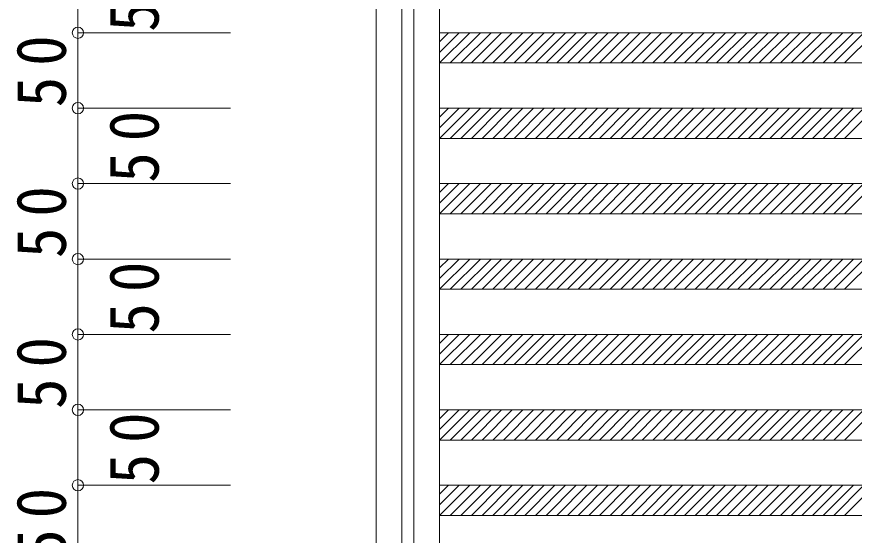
# Model space of a CAD drawing. Units: millimetres at full size, sheet at 1:15. Extents: x -3000 to 2850, y -2151 to 2088.
# Drawn here: x 114 to 670, y -83 to 261 of the extents above; entities that cross this region are included whole.
import ezdxf

# ---------------------------------------------------------------- set-up
doc = ezdxf.new("R2010")
doc.units = ezdxf.units.MM
doc.header["$LTSCALE"] = 15
doc.header["$PDMODE"] = 32
doc.header["$PDSIZE"] = 7.5
doc.layers.add('0-B_寸法', color=7, linetype='Continuous', lineweight=9)
doc.styles.add('ＭＳ ゴシック', font='')
doc.styles.get('ＭＳ ゴシック').set_extended_font_data('MS Gothic')

msp = doc.modelspace()

# ---------------------------------------------------------------- linework, layer by layer
at = {"layer": '0-B_寸法'}
for p, q in [((394.38, 685.12), (394.38, -1714.88)), ((407.34, 250.12), (394.38, 237.15)), ((400.27, 250.12), (394.38, 244.22)), ((394.38, 250.12), (1180.38, 250.12)), ((414.41, 250.12), (394.41, 230.12)), ((421.48, 250.12), (401.48, 230.12)), ((428.55, 250.12), (408.55, 230.12)), ((435.62, 250.12), (415.62, 230.12)), ((442.7, 250.12), (422.7, 230.12)), ((449.77, 250.12), (429.77, 230.12)), ((456.84, 250.12), (436.84, 230.12)), ((463.91, 250.12), (443.91, 230.12)), ((470.98, 250.12), (450.98, 230.12)), ((478.05, 250.12), (458.05, 230.12)), ((485.12, 250.12), (465.12, 230.12)), ((492.19, 250.12), (472.19, 230.12)), ((499.26, 250.12), (479.26, 230.12)), ((506.34, 250.12), (486.34, 230.12)), ((513.41, 250.12), (493.41, 230.12)), ((520.48, 250.12), (500.48, 230.12)), ((527.55, 250.12), (507.55, 230.12)), ((534.62, 250.12), (514.62, 230.12)), ((541.69, 250.12), (521.69, 230.12)), ((548.76, 250.12), (528.76, 230.12)), ((555.83, 250.12), (535.83, 230.12)), ((562.9, 250.12), (542.9, 230.12)), ((569.97, 250.12), (549.97, 230.12)), ((577.05, 250.12), (557.05, 230.12)), ((584.12, 250.12), (564.12, 230.12)), ((591.19, 250.12), (571.19, 230.12)), ((598.26, 250.12), (578.26, 230.12)), ((605.33, 250.12), (585.33, 230.12)), ((612.4, 250.12), (592.4, 230.12)), ((619.47, 250.12), (599.47, 230.12)), ((626.54, 250.12), (606.54, 230.12)), ((633.61, 250.12), (613.61, 230.12)), ((640.69, 250.12), (620.69, 230.12)), ((647.76, 250.12), (627.76, 230.12)), ((654.83, 250.12), (634.83, 230.12)), ((661.9, 250.12), (641.9, 230.12)), ((668.97, 250.12), (648.97, 230.12)), ((676.04, 250.12), (656.04, 230.12)), ((683.11, 250.12), (663.11, 230.12)), ((394.38, 230.12), (1180.38, 230.12)), ((407.34, 200.12), (394.38, 187.15)), ((400.27, 200.12), (394.38, 194.22)), ((394.38, 200.12), (1180.38, 200.12)), ((414.41, 200.12), (394.41, 180.12)), ((421.48, 200.12), (401.48, 180.12)), ((428.55, 200.12), (408.55, 180.12)), ((435.62, 200.12), (415.62, 180.12)), ((442.7, 200.12), (422.7, 180.12)), ((449.77, 200.12), (429.77, 180.12)), ((456.84, 200.12), (436.84, 180.12)), ((463.91, 200.12), (443.91, 180.12)), ((470.98, 200.12), (450.98, 180.12)), ((478.05, 200.12), (458.05, 180.12)), ((485.12, 200.12), (465.12, 180.12)), ((492.19, 200.12), (472.19, 180.12)), ((499.26, 200.12), (479.26, 180.12)), ((506.34, 200.12), (486.34, 180.12)), ((513.41, 200.12), (493.41, 180.12)), ((520.48, 200.12), (500.48, 180.12)), ((527.55, 200.12), (507.55, 180.12)), ((534.62, 200.12), (514.62, 180.12)), ((541.69, 200.12), (521.69, 180.12)), ((548.76, 200.12), (528.76, 180.12)), ((555.83, 200.12), (535.83, 180.12)), ((562.9, 200.12), (542.9, 180.12)), ((569.97, 200.12), (549.97, 180.12)), ((577.05, 200.12), (557.05, 180.12)), ((584.12, 200.12), (564.12, 180.12)), ((591.19, 200.12), (571.19, 180.12)), ((598.26, 200.12), (578.26, 180.12)), ((605.33, 200.12), (585.33, 180.12)), ((612.4, 200.12), (592.4, 180.12)), ((619.47, 200.12), (599.47, 180.12)), ((626.54, 200.12), (606.54, 180.12)), ((633.61, 200.12), (613.61, 180.12)), ((640.69, 200.12), (620.69, 180.12)), ((647.76, 200.12), (627.76, 180.12)), ((654.83, 200.12), (634.83, 180.12)), ((661.9, 200.12), (641.9, 180.12)), ((668.97, 200.12), (648.97, 180.12)), ((676.04, 200.12), (656.04, 180.12)), ((683.11, 200.12), (663.11, 180.12)), ((394.38, 180.12), (1180.38, 180.12)), ((407.34, 150.12), (394.38, 137.15)), ((400.27, 150.12), (394.38, 144.22)), ((394.38, 150.12), (1180.38, 150.12)), ((414.41, 150.12), (394.41, 130.12)), ((421.48, 150.12), (401.48, 130.12)), ((428.55, 150.12), (408.55, 130.12)), ((435.62, 150.12), (415.62, 130.12)), ((442.7, 150.12), (422.7, 130.12)), ((449.77, 150.12), (429.77, 130.12)), ((456.84, 150.12), (436.84, 130.12)), ((463.91, 150.12), (443.91, 130.12)), ((470.98, 150.12), (450.98, 130.12)), ((478.05, 150.12), (458.05, 130.12)), ((485.12, 150.12), (465.12, 130.12)), ((492.19, 150.12), (472.19, 130.12)), ((499.26, 150.12), (479.26, 130.12)), ((506.34, 150.12), (486.34, 130.12)), ((513.41, 150.12), (493.41, 130.12)), ((520.48, 150.12), (500.48, 130.12)), ((527.55, 150.12), (507.55, 130.12)), ((534.62, 150.12), (514.62, 130.12)), ((541.69, 150.12), (521.69, 130.12)), ((548.76, 150.12), (528.76, 130.12)), ((555.83, 150.12), (535.83, 130.12)), ((562.9, 150.12), (542.9, 130.12)), ((569.97, 150.12), (549.97, 130.12)), ((577.05, 150.12), (557.05, 130.12)), ((584.12, 150.12), (564.12, 130.12)), ((591.19, 150.12), (571.19, 130.12)), ((598.26, 150.12), (578.26, 130.12)), ((605.33, 150.12), (585.33, 130.12)), ((612.4, 150.12), (592.4, 130.12)), ((619.47, 150.12), (599.47, 130.12)), ((626.54, 150.12), (606.54, 130.12)), ((633.61, 150.12), (613.61, 130.12)), ((640.69, 150.12), (620.69, 130.12)), ((647.76, 150.12), (627.76, 130.12)), ((654.83, 150.12), (634.83, 130.12)), ((661.9, 150.12), (641.9, 130.12)), ((668.97, 150.12), (648.97, 130.12)), ((676.04, 150.12), (656.04, 130.12)), ((683.11, 150.12), (663.11, 130.12)), ((394.38, 130.12), (1180.38, 130.12)), ((407.34, 100.12), (394.38, 87.15)), ((400.27, 100.12), (394.38, 94.22)), ((394.38, 100.12), (1180.38, 100.12)), ((414.41, 100.12), (394.41, 80.12)), ((421.48, 100.12), (401.48, 80.12)), ((428.55, 100.12), (408.55, 80.12)), ((435.62, 100.12), (415.62, 80.12)), ((442.7, 100.12), (422.7, 80.12)), ((449.77, 100.12), (429.77, 80.12)), ((456.84, 100.12), (436.84, 80.12)), ((463.91, 100.12), (443.91, 80.12)), ((470.98, 100.12), (450.98, 80.12)), ((478.05, 100.12), (458.05, 80.12)), ((485.12, 100.12), (465.12, 80.12)), ((492.19, 100.12), (472.19, 80.12)), ((499.26, 100.12), (479.26, 80.12)), ((506.34, 100.12), (486.34, 80.12)), ((513.41, 100.12), (493.41, 80.12)), ((520.48, 100.12), (500.48, 80.12)), ((527.55, 100.12), (507.55, 80.12)), ((534.62, 100.12), (514.62, 80.12)), ((541.69, 100.12), (521.69, 80.12)), ((548.76, 100.12), (528.76, 80.12)), ((555.83, 100.12), (535.83, 80.12)), ((562.9, 100.12), (542.9, 80.12)), ((569.97, 100.12), (549.97, 80.12)), ((577.05, 100.12), (557.05, 80.12)), ((584.12, 100.12), (564.12, 80.12)), ((591.19, 100.12), (571.19, 80.12)), ((598.26, 100.12), (578.26, 80.12)), ((605.33, 100.12), (585.33, 80.12)), ((612.4, 100.12), (592.4, 80.12)), ((619.47, 100.12), (599.47, 80.12)), ((626.54, 100.12), (606.54, 80.12)), ((633.61, 100.12), (613.61, 80.12)), ((640.69, 100.12), (620.69, 80.12)), ((647.76, 100.12), (627.76, 80.12)), ((654.83, 100.12), (634.83, 80.12)), ((661.9, 100.12), (641.9, 80.12)), ((668.97, 100.12), (648.97, 80.12)), ((676.04, 100.12), (656.04, 80.12)), ((683.11, 100.12), (663.11, 80.12)), ((394.38, 80.12), (1180.38, 80.12)), ((407.34, 50.12), (394.38, 37.15)), ((400.27, 50.12), (394.38, 44.22)), ((394.38, 50.12), (1180.38, 50.12)), ((414.41, 50.12), (394.41, 30.12)), ((421.48, 50.12), (401.48, 30.12)), ((428.55, 50.12), (408.55, 30.12)), ((435.62, 50.12), (415.62, 30.12)), ((442.7, 50.12), (422.7, 30.12)), ((449.77, 50.12), (429.77, 30.12)), ((456.84, 50.12), (436.84, 30.12)), ((463.91, 50.12), (443.91, 30.12)), ((470.98, 50.12), (450.98, 30.12)), ((478.05, 50.12), (458.05, 30.12)), ((485.12, 50.12), (465.12, 30.12)), ((492.19, 50.12), (472.19, 30.12)), ((499.26, 50.12), (479.26, 30.12)), ((506.34, 50.12), (486.34, 30.12)), ((513.41, 50.12), (493.41, 30.12)), ((520.48, 50.12), (500.48, 30.12)), ((527.55, 50.12), (507.55, 30.12)), ((534.62, 50.12), (514.62, 30.12)), ((541.69, 50.12), (521.69, 30.12)), ((548.76, 50.12), (528.76, 30.12)), ((555.83, 50.12), (535.83, 30.12)), ((562.9, 50.12), (542.9, 30.12)), ((569.97, 50.12), (549.97, 30.12)), ((577.05, 50.12), (557.05, 30.12)), ((584.12, 50.12), (564.12, 30.12)), ((591.19, 50.12), (571.19, 30.12)), ((598.26, 50.12), (578.26, 30.12)), ((605.33, 50.12), (585.33, 30.12)), ((612.4, 50.12), (592.4, 30.12)), ((619.47, 50.12), (599.47, 30.12)), ((626.54, 50.12), (606.54, 30.12)), ((633.61, 50.12), (613.61, 30.12)), ((640.69, 50.12), (620.69, 30.12)), ((647.76, 50.12), (627.76, 30.12)), ((654.83, 50.12), (634.83, 30.12)), ((661.9, 50.12), (641.9, 30.12)), ((668.97, 50.12), (648.97, 30.12)), ((676.04, 50.12), (656.04, 30.12)), ((683.11, 50.12), (663.11, 30.12)), ((394.38, 30.12), (1180.38, 30.12)), ((407.34, 0.12), (394.38, -12.85)), ((400.27, 0.12), (394.38, -5.78)), ((394.38, 0.12), (1180.38, 0.12)), ((414.41, 0.12), (394.41, -19.88)), ((421.48, 0.12), (401.48, -19.88)), ((428.55, 0.12), (408.55, -19.88)), ((435.62, 0.12), (415.62, -19.88)), ((442.7, 0.12), (422.7, -19.88)), ((449.77, 0.12), (429.77, -19.88)), ((456.84, 0.12), (436.84, -19.88)), ((463.91, 0.12), (443.91, -19.88)), ((470.98, 0.12), (450.98, -19.88)), ((478.05, 0.12), (458.05, -19.88)), ((485.12, 0.12), (465.12, -19.88)), ((492.19, 0.12), (472.19, -19.88)), ((499.26, 0.12), (479.26, -19.88)), ((506.34, 0.12), (486.34, -19.88)), ((513.41, 0.12), (493.41, -19.88)), ((520.48, 0.12), (500.48, -19.88)), ((527.55, 0.12), (507.55, -19.88)), ((534.62, 0.12), (514.62, -19.88)), ((541.69, 0.12), (521.69, -19.88)), ((548.76, 0.12), (528.76, -19.88)), ((555.83, 0.12), (535.83, -19.88)), ((562.9, 0.12), (542.9, -19.88)), ((569.97, 0.12), (549.97, -19.88)), ((577.05, 0.12), (557.05, -19.88)), ((584.12, 0.12), (564.12, -19.88)), ((591.19, 0.12), (571.19, -19.88)), ((598.26, 0.12), (578.26, -19.88)), ((605.33, 0.12), (585.33, -19.88)), ((612.4, 0.12), (592.4, -19.88)), ((619.47, 0.12), (599.47, -19.88)), ((626.54, 0.12), (606.54, -19.88)), ((633.61, 0.12), (613.61, -19.88)), ((640.69, 0.12), (620.69, -19.88)), ((647.76, 0.12), (627.76, -19.88)), ((654.83, 0.12), (634.83, -19.88)), ((661.9, 0.12), (641.9, -19.88)), ((668.97, 0.12), (648.97, -19.88)), ((676.04, 0.12), (656.04, -19.88)), ((683.11, 0.12), (663.11, -19.88)), ((394.38, -19.88), (1180.38, -19.88)), ((407.34, -49.88), (394.38, -62.85)), ((400.27, -49.88), (394.38, -55.78)), ((394.38, -49.88), (1180.38, -49.88)), ((414.41, -49.88), (394.41, -69.88)), ((421.48, -49.88), (401.48, -69.88)), ((428.55, -49.88), (408.55, -69.88)), ((435.62, -49.88), (415.62, -69.88)), ((442.7, -49.88), (422.7, -69.88)), ((449.77, -49.88), (429.77, -69.88)), ((456.84, -49.88), (436.84, -69.88)), ((463.91, -49.88), (443.91, -69.88)), ((470.98, -49.88), (450.98, -69.88)), ((478.05, -49.88), (458.05, -69.88)), ((485.12, -49.88), (465.12, -69.88)), ((492.19, -49.88), (472.19, -69.88)), ((499.26, -49.88), (479.26, -69.88)), ((506.34, -49.88), (486.34, -69.88)), ((513.41, -49.88), (493.41, -69.88)), ((520.48, -49.88), (500.48, -69.88)), ((527.55, -49.88), (507.55, -69.88)), ((534.62, -49.88), (514.62, -69.88)), ((541.69, -49.88), (521.69, -69.88)), ((548.76, -49.88), (528.76, -69.88)), ((555.83, -49.88), (535.83, -69.88)), ((562.9, -49.88), (542.9, -69.88)), ((569.97, -49.88), (549.97, -69.88)), ((577.05, -49.88), (557.05, -69.88)), ((584.12, -49.88), (564.12, -69.88)), ((591.19, -49.88), (571.19, -69.88)), ((598.26, -49.88), (578.26, -69.88)), ((605.33, -49.88), (585.33, -69.88)), ((612.4, -49.88), (592.4, -69.88)), ((619.47, -49.88), (599.47, -69.88)), ((626.54, -49.88), (606.54, -69.88)), ((633.61, -49.88), (613.61, -69.88)), ((640.69, -49.88), (620.69, -69.88)), ((647.76, -49.88), (627.76, -69.88)), ((654.83, -49.88), (634.83, -69.88)), ((661.9, -49.88), (641.9, -69.88)), ((668.97, -49.88), (648.97, -69.88)), ((676.04, -49.88), (656.04, -69.88)), ((683.11, -49.88), (663.11, -69.88)), ((394.38, -69.88), (1180.38, -69.88))]:
    msp.add_line(p, q, dxfattribs=at)
at = {"layer": '0-B_寸法', "color": 5}
for p, q in [((369.48, 683.12), (369.48, -1712.88)), ((377.28, 683.12), (377.28, -1712.88))]:
    msp.add_line(p, q, dxfattribs=at)
at = {"layer": '0-B_寸法', "color": 3}
for p, q in [((154.49, 300.12), (154.49, 250.12)), ((154.49, 250.12), (154.49, 200.12)), ((154.49, 250.12), (255.78, 250.12)), ((154.49, 200.12), (154.49, 150.12)), ((154.49, 200.12), (255.78, 200.12)), ((154.49, 150.12), (154.49, 100.12)), ((154.49, 150.12), (255.78, 150.12)), ((154.49, 100.12), (154.49, 50.12)), ((154.49, 100.12), (255.78, 100.12)), ((154.49, 50.12), (154.49, 0.12)), ((154.49, 50.12), (255.78, 50.12)), ((154.49, 0.12), (154.49, -49.88)), ((154.49, 0.12), (255.78, 0.12)), ((154.49, -49.88), (154.49, -99.88)), ((154.49, -49.88), (255.78, -49.88))]:
    msp.add_line(p, q, dxfattribs=at)
at = {"layer": '0-B_寸法'}
msp.add_lwpolyline([(352.38, 683.12), (352.38, -1712.88), (394.38, -1712.88)], dxfattribs=at)
at = {"layer": '0-B_寸法', "color": 3}
for p in [(154.49, 250.12), (154.49, 200.12), (154.49, 150.12), (154.49, 100.12), (154.49, 50.12), (154.49, 0.12), (154.49, -49.88)]:
    msp.add_point(p, dxfattribs=at)

# ---------------------------------------------------------------- texts
at = {"layer": '0-B_寸法', "char_height": 32.99, "attachment_point": 7, "rotation": 90, "style": 'ＭＳ ゴシック'}
for insert in [(208.58, 250.74), (146.99, 200.74), (208.58, 150.74), (146.99, 100.74), (208.58, 50.74), (146.99, 0.74), (208.58, -49.26), (146.99, -99.26)]:
    msp.add_mtext('\\T1.36;\\W0.9;50', dxfattribs=dict(at, insert=insert))

doc.saveas('drawing.dxf')
